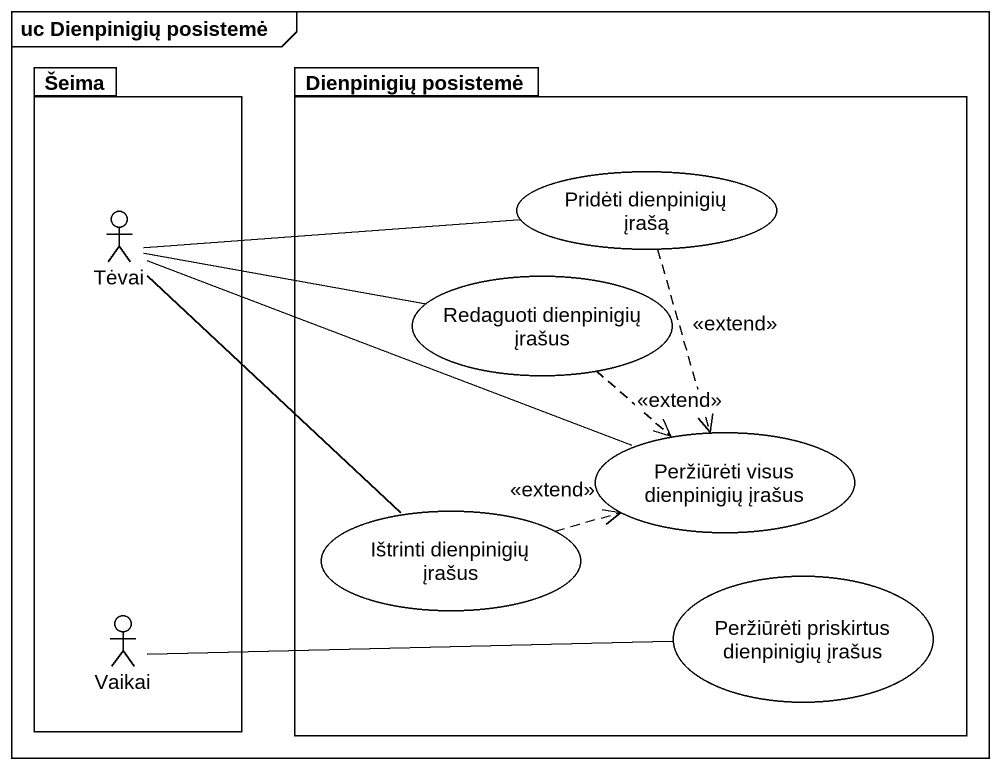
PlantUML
@startuml
mainframe uc Dienpinigių posistemė
package Šeima {
  actor Tėvai
  actor Vaikai
}
package "Dienpinigių posistemė" as Dienpinigių_posistemė {
  usecase "Pridėti dienpinigių įrašą" as Pridėti_dienpinigių_įrašą
  usecase "Redaguoti dienpinigių įrašus" as Redaguoti_dienpinigių_įrašus
  usecase "Peržiūrėti visus dienpinigių įrašus" as Peržiūrėti_visus
  usecase "Ištrinti dienpinigių įrašus" as Ištrinti_dienpinigių_įrašus
  usecase "Peržiūrėti priskirtus dienpinigių įrašus" as Peržiūrėti_priskirtus
}
Tėvai -right- Pridėti_dienpinigių_įrašą
Tėvai -right- Redaguoti_dienpinigių_įrašus
Tėvai -right- Peržiūrėti_visus
Tėvai -- Ištrinti_dienpinigių_įrašus
Pridėti_dienpinigių_įrašą ..> Peržiūrėti_visus : <<extend>>
Redaguoti_dienpinigių_įrašus ..> Peržiūrėti_visus : <<extend>>
Ištrinti_dienpinigių_įrašus .right.> Peržiūrėti_visus : <<extend>>
Vaikai -right- Peržiūrėti_priskirtus
@enduml
